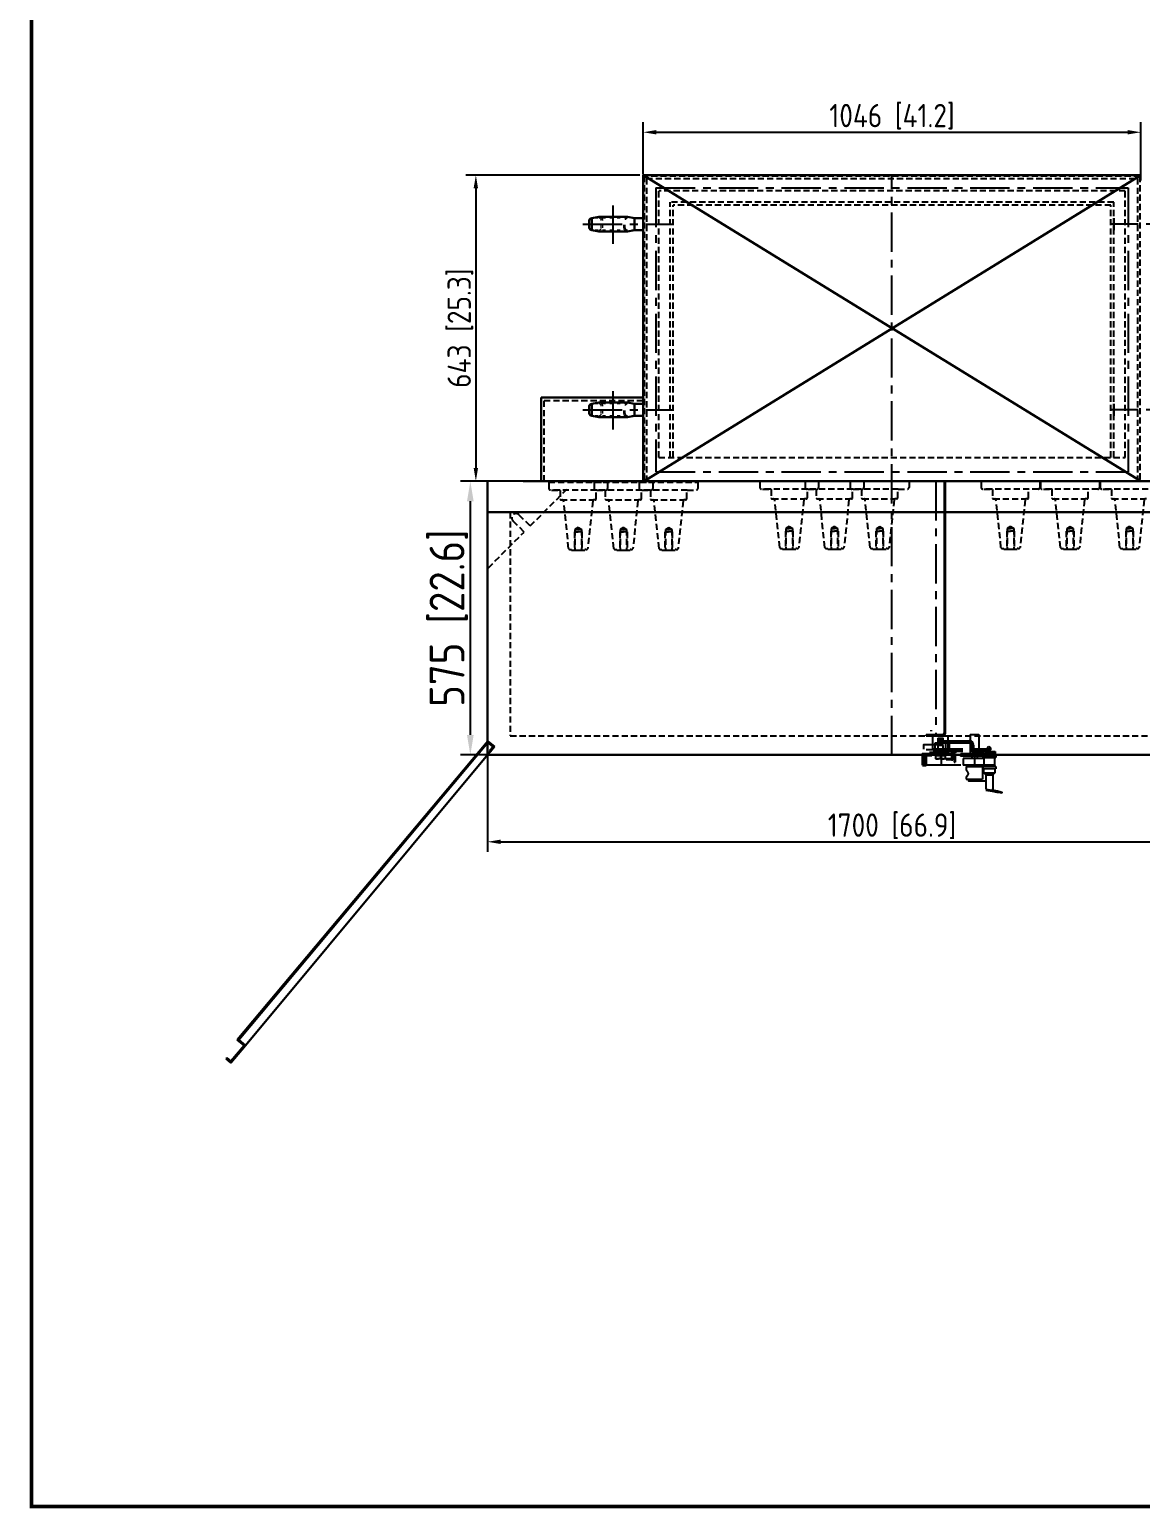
# Model space of a CAD drawing. Header units: millimetres. Extents: x 226184 to 236274, y -181921 to -175474.
# Drawn here: x 226745 to 229079, y -181686 to -178580 of the extents above; entities that cross this region are included whole.
import ezdxf

# ---------------------------------------------------------------- set-up
doc = ezdxf.new("R2010")
doc.units = ezdxf.units.MM
doc.header["$LTSCALE"] = 13
for name, pattern in [('ACAD_ISO02W100', [15, 12, -3]), ('ACAD_ISO03W100', [1.18, 0.47, -0.71]), ('CENTER', [50.8, 31.75, -6.35, 6.35, -6.35]), ('CENTERX2', [101.6, 63.5, -12.7, 12.7, -12.7]), ('DASHED', [0.75, 0.5, -0.25])]:
    doc.linetypes.add(name, pattern=pattern)
doc.layers.get('0').update_dxf_attribs({"color": 1, "linetype": 'CENTER'})
for name, color, linetype in [('1', 4, 'Continuous'), ('4虚线层', 6, 'DASHED'), ('PDF_几何图形', 7, 'Continuous'), ('粗实线', 4, 'Continuous')]:
    doc.layers.add(name, color=color, linetype=linetype)
doc.layers.add('2细实线', color=3, linetype='Continuous', lineweight=20)
doc.layers.add('标注、文本', color=3, linetype='Continuous', lineweight=25)
doc.styles.get("Standard").update_dxf_attribs({"font": 'gbenor.shx', "bigfont": 'gbcbig.shx'})
doc.dimstyles.new('英寸 1-10', dxfattribs={"dimscale": 14, "dimtxt": 3.5, "dimasz": 2, "dimexe": 1.5, "dimexo": 0.5, "dimgap": 0.5, "dimtad": 1, "dimtoh": 1, "dimdec": 1, "dimdsep": 46, "dimtxsty": 'Standard', "dimcen": 2.5, "dimclrd": 3, "dimclre": 3, "dimclrt": 3, "dimadec": 0, "dimazin": 2, "dimtfac": 1, "dimtdec": 1, "dimtmove": 0, "dimatfit": 2, "dimfxl": 1, "dimarcsym": 0})

# ---------------------------------------------------------------- blocks, each defined once
blk = doc.blocks.new('A$C62CB6CE0')
at = {"layer": 'PDF_几何图形'}
for p, q in [((3.7, 101.1), (32.7, 101.1)), ((22.3, 119.3), (54.2, 119.3)), ((22.3, 119.3), (22.3, 89.9)), ((26.9, 104), (26.9, 85.3)), ((33.1, 104), (26.9, 104)), ((33.1, 114.7), (33.1, 104)), ((33.1, 112.2), (33.9, 111.4)), ((43.8, 111.4), (33.1, 111)), ((33.9, 111.4), (33.1, 111)), ((33.1, 111), (33.9, 110.6)), ((43.8, 110.6), (33.1, 110.2)), ((33.9, 110.6), (33.1, 110.2)), ((33.1, 108.5), (33.9, 108.1)), ((33.1, 101.5), (33.9, 101.1)), ((33.1, 98.6), (33.1, 80.4)), ((43, 112.2), (33.9, 111.4)), ((43, 111), (33.9, 110.6)), ((43, 110.2), (33.9, 109.7)), ((43, 109.3), (33.9, 108.9)), ((43, 108.5), (33.9, 108.1)), ((43, 107.7), (33.9, 107.3)), ((43, 106.9), (33.9, 106.4)), ((43, 105.6), (33.9, 105.2)), ((43, 104.8), (33.9, 104.4)), ((43, 104), (33.9, 103.5)), ((43, 103.1), (33.9, 102.7)), ((43, 102.3), (33.9, 101.9)), ((43, 101.5), (33.9, 101.1)), ((43, 101.5), (33.9, 101.1)), ((43, 101.5), (33.9, 101.1)), ((43, 100.7), (33.9, 100.2)), ((43, 99.4), (33.9, 99)), ((43.8, 111.4), (43, 111)), ((43, 111), (43.8, 110.6)), ((43.8, 110.6), (43, 110.2)), ((43.8, 109.7), (43, 109.3)), ((43.8, 108.9), (43, 108.5)), ((43.8, 108.1), (43, 107.7)), ((43.8, 107.3), (43, 106.9)), ((43.8, 106.4), (43, 105.6)), ((43.8, 105.2), (43, 104.8)), ((43.8, 104.4), (43, 104)), ((43.8, 103.5), (43, 103.1)), ((43.8, 102.7), (43, 102.3)), ((43.8, 101.9), (43, 101.5)), ((43.8, 101.1), (43, 100.7)), ((43.8, 100.2), (43, 99.4)), ((49.6, 104), (43.8, 104)), ((43.8, 99), (43.8, 80.4)), ((44.9, 109.3), (44.9, 104.8)), ((44.9, 109.3), (49.5, 109.3)), ((49.5, 104.8), (44.9, 104.8)), ((49.5, 109.3), (99.1, 109.3)), ((49.5, 104.8), (99.1, 104.8)), ((49.6, 104), (49.6, 85.3)), ((54.2, 119.3), (54.2, 89.9)), ((55.3, 104), (55.3, 87.4)), ((55.3, 104), (57.3, 104)), ((57.3, 104), (57.3, 87.4)), ((101.2, 122.2), (101.2, 108.9)), ((101.2, 122.2), (119, 122.2)), ((101.2, 104.4), (101.2, 82)), ((103.7, 100.2), (103.7, 91.1)), ((108.2, 100.2), (108.2, 91.1)), ((119, 122.2), (119, 86.6)), ((0, 82.5), (26.9, 82.5)), ((0, 82.5), (0, 57.6)), ((2.1, 80.4), (26.9, 80.4)), ((2.1, 80.4), (2.1, 55.2)), ((3.7, 57.6), (3.7, 76.7)), ((6.6, 80.4), (6.6, 55.2)), ((65.8, 89.9), (8.7, 89.9)), ((8.7, 77.9), (20.3, 77.9)), ((8.7, 77.9), (8.7, 57.6)), ((15.7, 85.3), (56.7, 85.3)), ((20.3, 80.4), (20.3, 77.9)), ((23.6, 92), (64.5, 92)), ((64.5, 89.9), (23.6, 89.9)), ((23.6, 87.4), (64.5, 87.4)), ((26.9, 80.4), (49.6, 80.4)), ((26.9, 80.4), (26.9, 78.3)), ((26.9, 78.3), (49.6, 78.3)), ((28.1, 78.3), (28.1, 73.4)), ((38.5, 78.3), (38.5, 73.4)), ((43, 82.5), (69.9, 82.5)), ((43, 80.4), (67.8, 80.4)), ((43.4, 71.3), (47.1, 71.3)), ((44.9, 92), (85.9, 92)), ((85.9, 89.9), (44.9, 89.9)), ((44.9, 87.4), (85.9, 87.4)), ((47.6, 71.7), (47.1, 71.3)), ((48.8, 78.3), (48.8, 73.4)), ((49.6, 80.4), (49.6, 78.3)), ((50.7, 71.7), (61.9, 71.7)), ((50.7, 71.7), (50.7, 69.2)), ((64.4, 69.2), (50.7, 69.2)), ((61.9, 85.3), (61.9, 71.7)), ((61.9, 85.3), (61.9, 71.7)), ((72.4, 85.3), (61.9, 85.3)), ((61.9, 69.2), (64.4, 69.2)), ((61.9, 69.2), (64.4, 69.2)), ((64.4, 69.2), (61.9, 69.2)), ((64.4, 87.4), (64.4, 69.2)), ((64.4, 87.4), (64.4, 69.2)), ((65.8, 89.9), (65.8, 87.4)), ((67.8, 80.4), (67.8, 64.3)), ((67.8, 64.3), (69.9, 64.3)), ((69.9, 82.5), (69.9, 64.3)), ((80.9, 82), (80.9, 76.7)), ((80.9, 82), (81.3, 82)), ((81.3, 76.7), (80.9, 76.7)), ((81.3, 82), (81.3, 76.7)), ((130.5, 82), (81.3, 82)), ((130.5, 76.7), (81.3, 76.7)), ((130.1, 72.1), (86.7, 72.1)), ((86.7, 72.1), (86.7, 57.6)), ((101.6, 92), (142.5, 92)), ((142.5, 89.9), (101.6, 89.9)), ((101.6, 87.4), (142.5, 87.4)), ((104.5, 76.7), (104.5, 72.1)), ((110.3, 80.4), (110.3, 55.2)), ((115.7, 76.7), (115.7, 72.1)), ((127.7, 76.7), (127.7, 73.8)), ((127.7, 73.8), (154.9, 73.8)), ((130.1, 73.8), (130.1, 57.6)), ((130.5, 82), (130.5, 76.7)), ((130.5, 82), (131.8, 82)), ((131.8, 76.7), (130.5, 76.7)), ((131.8, 82), (131.8, 76.7)), ((151.6, 82), (131.8, 82)), ((151.6, 76.7), (131.8, 76.7)), ((135.5, 84.1), (135.5, 78.3)), ((146.3, 84.1), (146.3, 78.3)), ((151.6, 82), (151.6, 76.7)), ((152.5, 73.8), (152.5, 57.6)), ((153.7, 86.6), (153.7, 82)), ((153.7, 76.7), (154.9, 76.7)), ((154.9, 76.7), (154.9, 73.8)), ((23.2, 57.6), (3.7, 57.6)), ((60, 57.6), (19, 57.6)), ((40.1, 57.6), (38, 57.6)), ((81.3, 57.6), (40.4, 57.6)), ((130.1, 57.6), (86.7, 57.6)), ((92.5, 55.2), (92.5, 46.5)), ((92.5, 55.2), (126.8, 55.2)), ((92.5, 46.5), (93.3, 46.5)), ((92.5, 33.7), (92.5, 28.3)), ((93.3, 33.7), (92.5, 33.7)), ((138, 57.6), (97, 57.6)), ((103.7, 57.6), (103.7, 55.2)), ((116.5, 57.6), (116.5, 55.2)), ((126.8, 55.2), (126.8, 28.3)), ((129.3, 47.3), (126.8, 47.3)), ((127.7, 55.2), (127.7, 49.8)), ((141.3, 55.2), (127.7, 55.2)), ((141.3, 49.8), (127.7, 49.8)), ((129.3, 41.9), (152.9, 41.9)), ((141.3, 57.6), (130.1, 57.6)), ((132.2, 57.6), (132.2, 55.2)), ((133.9, 37.4), (141.3, 37.4)), ((152.5, 57.6), (141.3, 57.6)), ((154.9, 55.2), (141.3, 55.2)), ((154.9, 49.8), (141.3, 49.8)), ((141.3, 37.4), (148.7, 37.4)), ((150.4, 57.6), (150.4, 55.2)), ((152.9, 49), (152.9, 41.9)), ((152.9, 41.5), (152.9, 41.9)), ((154.9, 55.2), (154.9, 49.8)), ((92.5, 28.3), (126.8, 28.3)), ((133.9, 29.1), (133.9, 7.2)), ((148.7, 29.1), (148.7, 7.2))]:
    blk.add_line(p, q, dxfattribs=at)
for points in [[(3.7, 91.6), (3.7, 101.1), (4.1, 100.7)], [(33.1, 114.7), (43.8, 114.7), (43.8, 104)], [(33.1, 112.2), (43, 112.2), (43.8, 111.4)], [(43, 110.2), (43.8, 109.7), (33.1, 109.3)], [(33.1, 110.2), (33.9, 109.7), (33.1, 109.3)], [(43, 109.3), (43.8, 108.9), (33.1, 108.5)], [(33.1, 109.3), (33.9, 108.9), (33.1, 108.5)], [(43, 108.5), (43.8, 108.1), (33.1, 107.7)], [(43, 108.5), (33.9, 108.1), (33.1, 107.7)], [(43, 107.7), (43.8, 107.3), (33.1, 106.9)], [(33.1, 107.7), (33.9, 107.3), (33.1, 106.9)], [(43, 106.9), (43.8, 106.4), (33.1, 105.6)], [(33.1, 106.9), (33.9, 106.4), (33.1, 105.6)], [(43, 105.6), (43.8, 105.2), (33.1, 104.8)], [(33.1, 105.6), (33.9, 105.2), (33.1, 104.8)], [(43, 104.8), (43.8, 104.4), (33.1, 104)], [(33.1, 104.8), (33.9, 104.4), (33.1, 104)], [(43, 104), (43.8, 103.5), (33.1, 103.1)], [(33.1, 104), (33.9, 103.5), (33.1, 103.1)], [(43, 103.1), (43.8, 102.7), (33.1, 102.3)], [(33.1, 103.1), (33.9, 102.7), (33.1, 102.3)], [(43, 102.3), (43.8, 101.9), (33.1, 101.5)], [(33.1, 102.3), (33.9, 101.9), (33.1, 101.5)], [(43, 101.5), (43.8, 101.1), (33.1, 100.7)], [(43, 101.5), (33.9, 101.1), (33.1, 100.7)], [(43, 100.7), (43.8, 100.2), (33.1, 99.4)], [(33.1, 100.7), (33.9, 100.2), (33.1, 99.4)], [(43, 99.4), (43.8, 99), (33.1, 98.6)], [(33.1, 99.4), (33.9, 99), (33.1, 98.6)], [(40.1, 93.6), (40.1, 57.6), (40.5, 57.2)], [(108.2, 100.2), (100.4, 109.3), (99.1, 109.3)], [(103.7, 100.2), (103.7, 101.5), (103.3, 101.9), (103.3, 102.3), (102.8, 103.1), (102.4, 103.5), (102, 104), (101.6, 104.4), (100.8, 104.4), (100.4, 104.8), (99.1, 104.8)], [(28.1, 73.4), (28.5, 72.9), (28.9, 72.5), (29.4, 72.5), (29.8, 72.1), (30.2, 72.1), (30.6, 71.7), (31.4, 71.7), (31.8, 71.3), (33.1, 71.3)], [(28.1, 73.4), (28.1, 72.9), (28.5, 72.5), (28.5, 72.1), (28.9, 72.1), (28.9, 71.7), (29.4, 71.7)], [(28.9, 71.7), (29.8, 71.3), (33.1, 71.3)], [(43.4, 71.3), (33.1, 71.3), (34.7, 71.3), (35.2, 71.7), (36, 71.7), (36.4, 72.1), (36.8, 72.1), (37.2, 72.5), (37.6, 72.5), (38, 72.9), (38.5, 73.4)], [(38.5, 73.4), (38.9, 72.9), (39.7, 72.1), (40.1, 72.1), (40.9, 71.7), (41.8, 71.7), (42.2, 71.3), (43.4, 71.3)], [(43.4, 71.3), (45.1, 71.3), (45.5, 71.7), (46.3, 71.7), (46.7, 72.1), (47.1, 72.1), (47.6, 72.5), (48, 72.5), (48.4, 72.9), (48.8, 73.4)], [(47.6, 71.7), (47.6, 72.1), (48, 72.1), (48, 72.5), (48.4, 72.5), (48.4, 72.9), (48.8, 73.4)], [(103.7, 91.1), (111.5, 82), (112.8, 82)], [(108.2, 91.1), (108.2, 89.9), (109, 89.1), (109, 88.2), (109.5, 87.8), (109.9, 87.4), (110.7, 87.4), (111.1, 87), (111.5, 86.6), (112.8, 86.6), (153.7, 86.6)], [(151.6, 82), (153.7, 82), (153.7, 76.7), (151.6, 76.7)], [(93.3, 46.5), (94.2, 46.1), (95, 44.8), (96.2, 43.2), (97, 39.9), (96.2, 36.5), (95, 34.9), (94.2, 34.1), (93.3, 33.7)], [(130.5, 49.8), (129.7, 49.8), (129.7, 49.4), (129.3, 49), (129.3, 41.9), (129.7, 41.9), (129.7, 41.5), (133.9, 37.4), (133.9, 29.1)], [(152.9, 41.5), (148.7, 37.4), (148.7, 29.1)], [(152.9, 49), (152.9, 49.8), (152.1, 49.8)], [(97.9, 28.3), (97.9, 24.6), (133.9, 24.6)], [(133.9, 7.2), (148.3, 5.5), (148.7, 7.2)]]:
    blk.add_lwpolyline(points, dxfattribs=at)
blk.add_lwpolyline([(25.6, 85.3), (50.9, 85.3), (50.9, 82.5), (25.6, 82.5)], close=True, dxfattribs=at)
for points in [[(108.2, 101.5), (106.4, 106.8), (105.9, 107.6), (100.4, 109.3)], [(140.5, 96.1), (138.4, 96.1), (136.7, 94.4), (136.7, 92.4)], [(144.6, 92.4), (144.6, 94.4), (142.5, 96.1), (140.5, 96.1)], [(103.7, 89.9), (104.6, 86), (107.7, 83), (111.5, 82)], [(136.7, 92.4), (136.7, 90.3), (138.4, 88.2), (140.5, 88.2)], [(140.5, 88.2), (142.5, 88.2), (144.6, 90.3), (144.6, 92.4)], [(134.3, 5.5), (171.8, -1.9), (181.4, -1.8), (148.3, 5.5)]]:
    blk.add_open_spline(points, degree=3, dxfattribs=at)
blk = doc.blocks.new('*D36')
at = {"layer": '2细实线', "color": 3, "linetype": 'ByBlock', "lineweight": -2}
for p, q in [((227706.8, -179999.2), (227706.8, -180307.3)), ((229406.8, -179999.2), (229406.8, -180307.3)), ((227734.8, -180286.3), (229378.8, -180286.3))]:
    blk.add_line(p, q, dxfattribs=at)
at = {"layer": '2细实线', "color": 3, "linetype": 'ByBlock'}
for points in [[(227734.8, -180281.7), (227734.8, -180291), (227706.8, -180286.3)], [(229378.8, -180281.7), (229378.8, -180291), (229406.8, -180286.3)]]:
    blk.add_solid(points, dxfattribs=at)
at = {"layer": 'Defpoints', "color": 0, "linetype": 'ByBlock'}
for p in [(227706.8, -179992.2), (229406.8, -179992.2), (229406.8, -180286.3)]:
    blk.add_point(p, dxfattribs=at)
at = {"layer": '2细实线', "color": 3, "linetype": 'ByBlock', "insert": (228556.8, -180253.8), "char_height": 49, "attachment_point": 5}
blk.add_mtext('1700 [66.9]', dxfattribs=at)
blk = doc.blocks.new('*D45')
at = {"layer": '2细实线', "color": 3, "linetype": 'ByBlock', "lineweight": -2}
for p, q in [((227774.8, -179529), (227649.8, -179529)), ((227670.8, -180062), (227670.8, -179571)), ((227909.7, -180104), (227649.8, -180104))]:
    blk.add_line(p, q, dxfattribs=at)
at = {"layer": '2细实线', "color": 3, "linetype": 'ByBlock'}
for points in [[(227663.8, -179571), (227677.8, -179571), (227670.8, -179529)], [(227663.8, -180062), (227677.8, -180062), (227670.8, -180104)]]:
    blk.add_solid(points, dxfattribs=at)
at = {"layer": 'Defpoints', "color": 0, "linetype": 'ByBlock'}
for p in [(227670.8, -179529), (227781.8, -179529), (227916.7, -180104)]:
    blk.add_point(p, dxfattribs=at)
at = {"layer": '2细实线', "color": 3, "linetype": 'ByBlock', "insert": (227625.5, -179816.5), "char_height": 73.5, "attachment_point": 5, "rotation": 90}
blk.add_mtext('575 [22.6]', dxfattribs=at)
blk = doc.blocks.new('*D67')
at = {"layer": '2细实线', "color": 3, "linetype": 'ByBlock', "lineweight": -2}
for p, q in [((228026.8, -178886), (227661.4, -178886)), ((227682.4, -178914), (227682.4, -179501)), ((228025.7, -179529), (227661.4, -179529))]:
    blk.add_line(p, q, dxfattribs=at)
at = {"layer": '2细实线', "color": 3, "linetype": 'ByBlock'}
for points in [[(227677.7, -178914), (227687, -178914), (227682.4, -178886)], [(227677.7, -179501), (227687, -179501), (227682.4, -179529)]]:
    blk.add_solid(points, dxfattribs=at)
at = {"layer": 'Defpoints', "color": 0, "linetype": 'ByBlock'}
for p in [(228033.8, -178886), (227682.4, -179529), (228032.7, -179529)]:
    blk.add_point(p, dxfattribs=at)
at = {"layer": '2细实线', "color": 3, "linetype": 'ByBlock', "insert": (227649.9, -179207.5), "char_height": 49, "attachment_point": 5, "rotation": 90}
blk.add_mtext('643 [25.3]', dxfattribs=at)
blk = doc.blocks.new('*D68')
at = {"layer": '2细实线', "color": 3, "linetype": 'ByBlock', "lineweight": -2}
for p, q in [((228033.8, -178885), (228033.8, -178775.1)), ((229079.8, -178897.5), (229079.8, -178775.1)), ((228061.8, -178796.1), (229051.8, -178796.1))]:
    blk.add_line(p, q, dxfattribs=at)
at = {"layer": '2细实线', "color": 3, "linetype": 'ByBlock'}
for points in [[(228061.8, -178791.4), (228061.8, -178800.7), (228033.8, -178796.1)], [(229051.8, -178791.4), (229051.8, -178800.7), (229079.8, -178796.1)]]:
    blk.add_solid(points, dxfattribs=at)
at = {"layer": 'Defpoints', "color": 0, "linetype": 'ByBlock'}
for p in [(229079.8, -178796.1), (228033.8, -178892), (229079.8, -178904.5)]:
    blk.add_point(p, dxfattribs=at)
at = {"layer": '2细实线', "color": 3, "linetype": 'ByBlock', "insert": (228556.8, -178763.5), "char_height": 49, "attachment_point": 5}
blk.add_mtext('1046 [41.2]', dxfattribs=at)

msp = doc.modelspace()

# ---------------------------------------------------------------- linework, layer by layer
at = {"color": 7, "linetype": 'ByBlock', "lineweight": 30}
for p, q in [((229022.769, -178976.481), (229022.769, -179001.481)), ((229022.769, -179366.481), (229022.769, -179391.481)), ((227706.769, -179528.981), (227706.769, -179593.981)), ((227706.769, -179528.981), (227706.769, -180103.981)), ((227781.769, -179528.981), (229406.769, -179528.981)), ((229131.769, -179528.981), (227981.769, -179528.981)), ((227706.769, -179593.981), (229406.769, -179593.981)), ((227706.769, -180103.981), (229406.769, -180103.981))]:
    msp.add_line(p, q, dxfattribs=at)
at = {"layer": '1', "color": 1, "linetype": 'CENTERX2', "lineweight": -3, "ltscale": 0.1}
for p, q in [((228556.769, -180103.981), (228556.769, -178885.981)), ((228060.769, -178912.981), (229052.769, -178912.981)), ((228060.769, -178912.981), (228060.769, -179508.981)), ((229052.769, -178912.981), (229052.769, -179508.981)), ((227970.778, -179030.317), (227970.778, -178949.624)), ((227907.157, -178988.981), (228095.769, -178988.981)), ((229206.382, -178988.981), (229017.769, -178988.981)), ((227970.778, -179420.317), (227970.778, -179339.624)), ((227907.157, -179378.981), (228095.769, -179378.981)), ((229206.382, -179378.981), (229017.769, -179378.981)), ((228060.769, -179508.981), (229052.769, -179508.981)), ((228648.769, -179528.981), (228648.769, -180063.981))]:
    msp.add_line(p, q, dxfattribs=at)
at = {"layer": '1', "const_width": 7.598}
msp.add_lwpolyline([(226748.469, -181682.674), (235084.11, -181682.674), (235084.11, -175691.431), (226748.469, -175691.431), (226748.469, -181682.674)], dxfattribs=at)
at = {"layer": '4虚线层', "ltscale": 2}
for p, q in [((229077.769, -178887.981), (228035.769, -178887.981)), ((228035.769, -178887.981), (228035.769, -179528.981)), ((228040.769, -178892.981), (229072.769, -178892.981)), ((228040.769, -178892.981), (228040.769, -179528.981)), ((229072.769, -178892.981), (229072.769, -179528.981)), ((229077.769, -178887.981), (229077.769, -179528.981)), ((228066.769, -179478.981), (228066.769, -178918.981)), ((229046.769, -178918.981), (228066.769, -178918.981)), ((229046.769, -179478.981), (229046.769, -178918.981)), ((228090.769, -179478.981), (228090.769, -178942.981)), ((229022.769, -178942.981), (228090.769, -178942.981)), ((228096.769, -179478.981), (228096.769, -178948.981)), ((229016.769, -178948.981), (228096.769, -178948.981)), ((229016.769, -179478.981), (229016.769, -178948.981)), ((229022.769, -179478.981), (229022.769, -178942.981)), ((227825.769, -179528.981), (227825.769, -179359.291)), ((227825.769, -179359.291), (228033.769, -179359.291)), ((228066.769, -179478.981), (229046.769, -179478.981)), ((228279.076, -179528.981), (228279.076, -179542.525)), ((228279.076, -179528.981), (228402.546, -179528.981)), ((228374.076, -179528.981), (228374.076, -179542.525)), ((228374.076, -179528.981), (228497.546, -179528.981)), ((228402.546, -179528.981), (228402.546, -179542.525)), ((228469.065, -179528.981), (228469.065, -179542.525)), ((228469.065, -179528.981), (228592.534, -179528.981)), ((228497.546, -179528.981), (228497.546, -179542.525)), ((228592.534, -179528.981), (228592.534, -179542.525)), ((228744.065, -179528.981), (228744.065, -179542.525)), ((228867.534, -179528.981), (228867.534, -179542.525)), ((228869.065, -179528.981), (228869.065, -179542.525)), ((228992.534, -179528.981), (228992.534, -179542.525)), ((228994.065, -179528.981), (228994.065, -179542.525)), ((227796.489, -179622.973), (227873.48, -179545.981)), ((227835.631, -179531.023), (227835.631, -179544.566)), ((227835.631, -179531.023), (227959.1, -179531.023)), ((227936.447, -179547.542), (227838.607, -179547.542)), ((227841.417, -179547.542), (227861.094, -179547.542)), ((227859.256, -179548.575), (227859.256, -179566.005)), ((227930.631, -179531.023), (227930.631, -179544.566)), ((227930.631, -179531.023), (228054.1, -179531.023)), ((228031.447, -179547.542), (227933.607, -179547.542)), ((227935.475, -179566.005), (227935.475, -179548.575)), ((227936.417, -179547.542), (227956.094, -179547.542)), ((227936.447, -179547.542), (227956.124, -179547.542)), ((227954.256, -179548.575), (227954.256, -179566.005)), ((227959.1, -179531.023), (227959.1, -179544.566)), ((228025.631, -179531.023), (228025.631, -179544.566)), ((228025.631, -179531.023), (228149.1, -179531.023)), ((228126.447, -179547.542), (228028.607, -179547.542)), ((228030.475, -179566.005), (228030.475, -179548.575)), ((228031.417, -179547.542), (228051.094, -179547.542)), ((228031.447, -179547.542), (228051.124, -179547.542)), ((228049.256, -179548.575), (228049.256, -179566.005)), ((228054.1, -179531.023), (228054.1, -179544.566)), ((228125.475, -179566.005), (228125.475, -179548.575)), ((228126.447, -179547.542), (228146.124, -179547.542)), ((228149.1, -179531.023), (228149.1, -179544.566)), ((228379.892, -179545.5), (228282.052, -179545.5)), ((228284.862, -179545.5), (228304.539, -179545.5)), ((228302.701, -179546.533), (228302.701, -179563.963)), ((228474.892, -179545.5), (228377.052, -179545.5)), ((228378.921, -179563.963), (228378.921, -179546.533)), ((228379.862, -179545.5), (228399.539, -179545.5)), ((228379.892, -179545.5), (228399.57, -179545.5)), ((228397.701, -179546.533), (228397.701, -179563.963)), ((228569.881, -179545.5), (228472.041, -179545.5)), ((228473.921, -179563.963), (228473.921, -179546.533)), ((228474.851, -179545.5), (228494.528, -179545.5)), ((228474.892, -179545.5), (228494.57, -179545.5)), ((228492.69, -179546.533), (228492.69, -179563.963)), ((228568.909, -179563.963), (228568.909, -179546.533)), ((228569.881, -179545.5), (228589.559, -179545.5)), ((228864.559, -179545.5), (228747.041, -179545.5)), ((228749.851, -179545.5), (228769.528, -179545.5)), ((228767.69, -179546.533), (228767.69, -179563.963)), ((228843.909, -179563.963), (228843.909, -179546.533)), ((228989.559, -179545.5), (228872.041, -179545.5)), ((228874.851, -179545.5), (228894.528, -179545.5)), ((228892.69, -179546.533), (228892.69, -179563.963)), ((228968.909, -179563.963), (228968.909, -179546.533)), ((229114.559, -179545.5), (228997.041, -179545.5)), ((228999.851, -179545.5), (229019.528, -179545.5)), ((229017.69, -179546.533), (229017.69, -179563.963)), ((227861.564, -179568.252), (227930.131, -179568.252)), ((227956.564, -179568.252), (228025.131, -179568.252)), ((228051.564, -179568.252), (228120.131, -179568.252)), ((228305.009, -179566.21), (228373.576, -179566.21)), ((228400.009, -179566.21), (228468.576, -179566.21)), ((228494.998, -179566.21), (228563.565, -179566.21)), ((228769.998, -179566.21), (228838.565, -179566.21)), ((228894.998, -179566.21), (228963.565, -179566.21)), ((229019.998, -179566.21), (229088.565, -179566.21)), ((227754.769, -179593.981), (227754.769, -180063.981)), ((227783.761, -179635.701), (227760.426, -179612.366)), ((227796.489, -179622.973), (227773.154, -179599.638)), ((227708.769, -179710.692), (227783.761, -179635.701)), ((227889.622, -179635.665), (227889.622, -179673.562)), ((227889.622, -179635.665), (227897.335, -179635.665)), ((227890.594, -179630.26), (227890.594, -179672.287)), ((227905.109, -179635.665), (227897.335, -179635.665)), ((227904.077, -179630.26), (227904.077, -179672.287)), ((227905.109, -179635.665), (227905.109, -179673.562)), ((227984.622, -179635.665), (227984.622, -179673.562)), ((227984.622, -179635.665), (227992.335, -179635.665)), ((227985.594, -179630.26), (227985.594, -179672.287)), ((228000.109, -179635.665), (227992.335, -179635.665)), ((227999.077, -179630.26), (227999.077, -179672.287)), ((228000.109, -179635.665), (228000.109, -179673.562)), ((228079.622, -179635.665), (228079.622, -179673.562)), ((228079.622, -179635.665), (228087.335, -179635.665)), ((228080.594, -179630.26), (228080.594, -179672.287)), ((228095.109, -179635.665), (228087.335, -179635.665)), ((228094.077, -179630.26), (228094.077, -179672.287)), ((228095.109, -179635.665), (228095.109, -179673.562)), ((228333.068, -179633.623), (228333.068, -179671.52)), ((228333.068, -179633.623), (228340.781, -179633.623)), ((228334.039, -179628.218), (228334.039, -179670.245)), ((228348.554, -179633.623), (228340.781, -179633.623)), ((228347.522, -179628.218), (228347.522, -179670.245)), ((228348.554, -179633.623), (228348.554, -179671.52)), ((228428.068, -179633.623), (228428.068, -179671.52)), ((228428.068, -179633.623), (228435.781, -179633.623)), ((228429.039, -179628.218), (228429.039, -179670.245)), ((228443.554, -179633.623), (228435.781, -179633.623)), ((228442.522, -179628.218), (228442.522, -179670.245)), ((228443.554, -179633.623), (228443.554, -179671.52)), ((228523.056, -179633.623), (228523.056, -179671.52)), ((228523.056, -179633.623), (228530.769, -179633.623)), ((228524.028, -179628.218), (228524.028, -179670.245)), ((228538.543, -179633.623), (228530.769, -179633.623)), ((228537.511, -179628.218), (228537.511, -179670.245)), ((228538.543, -179633.623), (228538.543, -179671.52)), ((228798.056, -179633.623), (228798.056, -179671.52)), ((228798.056, -179633.623), (228805.769, -179633.623)), ((228799.028, -179628.218), (228799.028, -179670.245)), ((228813.543, -179633.623), (228805.769, -179633.623)), ((228812.511, -179628.218), (228812.511, -179670.245)), ((228813.543, -179633.623), (228813.543, -179671.52)), ((228923.056, -179633.623), (228923.056, -179671.52)), ((228923.056, -179633.623), (228930.769, -179633.623)), ((228924.028, -179628.218), (228924.028, -179670.245)), ((228938.543, -179633.623), (228930.769, -179633.623)), ((228937.511, -179628.218), (228937.511, -179670.245)), ((228938.543, -179633.623), (228938.543, -179671.52)), ((229048.056, -179633.623), (229048.056, -179671.52)), ((229048.056, -179633.623), (229055.769, -179633.623)), ((229049.028, -179628.218), (229049.028, -179670.245)), ((229063.543, -179633.623), (229055.769, -179633.623)), ((229062.511, -179628.218), (229062.511, -179670.245)), ((229063.543, -179633.623), (229063.543, -179671.52)), ((227879.601, -179672.287), (227883.367, -179672.287)), ((227883.367, -179673.562), (227883.367, -179672.287)), ((227890.594, -179672.287), (227889.622, -179673.562)), ((227890.594, -179673.562), (227904.077, -179673.562)), ((227904.077, -179672.287), (227905.109, -179673.562)), ((227913.247, -179672.287), (227911.364, -179672.287)), ((227913.247, -179672.287), (227915.069, -179672.287)), ((227974.601, -179672.287), (227978.367, -179672.287)), ((227978.367, -179673.562), (227978.367, -179672.287)), ((227985.594, -179672.287), (227984.622, -179673.562)), ((227985.594, -179673.562), (227999.077, -179673.562)), ((227999.077, -179672.287), (228000.109, -179673.562)), ((228008.247, -179672.287), (228006.364, -179672.287)), ((228008.247, -179672.287), (228010.069, -179672.287)), ((228069.601, -179672.287), (228073.367, -179672.287)), ((228073.367, -179673.562), (228073.367, -179672.287)), ((228080.594, -179672.287), (228079.622, -179673.562)), ((228080.594, -179673.562), (228094.077, -179673.562)), ((228094.077, -179672.287), (228095.109, -179673.562)), ((228103.247, -179672.287), (228101.364, -179672.287)), ((228103.247, -179672.287), (228105.069, -179672.287)), ((228323.047, -179670.245), (228326.812, -179670.245)), ((228326.812, -179671.52), (228326.812, -179670.245)), ((228334.039, -179670.245), (228333.068, -179671.52)), ((228334.039, -179671.52), (228347.522, -179671.52)), ((228347.522, -179670.245), (228348.554, -179671.52)), ((228356.692, -179670.245), (228354.81, -179670.245)), ((228356.692, -179670.245), (228358.514, -179670.245)), ((228418.047, -179670.245), (228421.812, -179670.245)), ((228421.812, -179671.52), (228421.812, -179670.245)), ((228429.039, -179670.245), (228428.068, -179671.52)), ((228429.039, -179671.52), (228442.522, -179671.52)), ((228442.522, -179670.245), (228443.554, -179671.52)), ((228451.692, -179670.245), (228449.81, -179670.245)), ((228451.692, -179670.245), (228453.514, -179670.245)), ((228513.036, -179670.245), (228516.801, -179670.245)), ((228516.801, -179671.52), (228516.801, -179670.245)), ((228524.028, -179670.245), (228523.056, -179671.52)), ((228524.028, -179671.52), (228537.511, -179671.52)), ((228537.511, -179670.245), (228538.543, -179671.52)), ((228546.681, -179670.245), (228544.799, -179670.245)), ((228546.681, -179670.245), (228548.503, -179670.245)), ((228788.036, -179670.245), (228791.801, -179670.245)), ((228791.801, -179671.52), (228791.801, -179670.245)), ((228799.028, -179670.245), (228798.056, -179671.52)), ((228799.028, -179671.52), (228812.511, -179671.52)), ((228812.511, -179670.245), (228813.543, -179671.52)), ((228821.681, -179670.245), (228819.799, -179670.245)), ((228821.681, -179670.245), (228823.503, -179670.245)), ((228913.036, -179670.245), (228916.801, -179670.245)), ((228916.801, -179671.52), (228916.801, -179670.245)), ((228924.028, -179670.245), (228923.056, -179671.52)), ((228924.028, -179671.52), (228937.511, -179671.52)), ((228937.511, -179670.245), (228938.543, -179671.52)), ((228946.681, -179670.245), (228944.799, -179670.245)), ((228946.681, -179670.245), (228948.503, -179670.245)), ((229038.036, -179670.245), (229041.801, -179670.245)), ((229041.801, -179671.52), (229041.801, -179670.245)), ((229049.028, -179670.245), (229048.056, -179671.52)), ((229049.028, -179671.52), (229062.511, -179671.52)), ((229062.511, -179670.245), (229063.543, -179671.52)), ((229071.681, -179670.245), (229069.799, -179670.245)), ((229071.681, -179670.245), (229073.503, -179670.245)), ((227754.769, -180063.981), (229358.75, -180063.981))]:
    msp.add_line(p, q, dxfattribs=at)
for points in [[(227835.631, -179544.566), (227835.692, -179545.295), (227835.995, -179546.024), (227836.481, -179546.692), (227837.089, -179547.117), (227837.817, -179547.421), (227838.607, -179547.542)], [(227859.256, -179548.575), (227859.134, -179548.028), (227858.77, -179547.664), (227858.224, -179547.542)], [(227930.631, -179544.566), (227930.692, -179545.295), (227930.995, -179546.024), (227931.481, -179546.692), (227932.089, -179547.117), (227932.817, -179547.421), (227933.607, -179547.542)], [(227936.447, -179547.542), (227935.961, -179547.664), (227935.597, -179548.028), (227935.475, -179548.575)], [(227954.256, -179548.575), (227954.134, -179548.028), (227953.77, -179547.664), (227953.224, -179547.542)], [(227956.124, -179547.542), (227956.853, -179547.421), (227957.582, -179547.117), (227958.25, -179546.692), (227958.675, -179546.024), (227958.979, -179545.295), (227959.1, -179544.566)], [(228025.631, -179544.566), (228025.692, -179545.295), (228025.995, -179546.024), (228026.481, -179546.692), (228027.089, -179547.117), (228027.817, -179547.421), (228028.607, -179547.542)], [(228031.447, -179547.542), (228030.961, -179547.664), (228030.597, -179548.028), (228030.475, -179548.575)], [(228049.256, -179548.575), (228049.134, -179548.028), (228048.77, -179547.664), (228048.224, -179547.542)], [(228051.124, -179547.542), (228051.853, -179547.421), (228052.582, -179547.117), (228053.25, -179546.692), (228053.675, -179546.024), (228053.979, -179545.295), (228054.1, -179544.566)], [(228126.447, -179547.542), (228125.961, -179547.664), (228125.597, -179548.028), (228125.475, -179548.575)], [(228146.124, -179547.542), (228146.853, -179547.421), (228147.582, -179547.117), (228148.25, -179546.692), (228148.675, -179546.024), (228148.979, -179545.295), (228149.1, -179544.566)], [(228279.076, -179542.525), (228279.137, -179543.253), (228279.441, -179543.982), (228279.927, -179544.65), (228280.534, -179545.075), (228281.263, -179545.379), (228282.052, -179545.5)], [(228302.701, -179546.533), (228302.58, -179545.986), (228302.215, -179545.622), (228301.669, -179545.5)], [(228374.076, -179542.525), (228374.137, -179543.253), (228374.441, -179543.982), (228374.927, -179544.65), (228375.534, -179545.075), (228376.263, -179545.379), (228377.052, -179545.5)], [(228379.892, -179545.5), (228379.406, -179545.622), (228379.042, -179545.986), (228378.921, -179546.533)], [(228397.701, -179546.533), (228397.58, -179545.986), (228397.215, -179545.622), (228396.669, -179545.5)], [(228399.57, -179545.5), (228400.298, -179545.379), (228401.027, -179545.075), (228401.695, -179544.65), (228402.12, -179543.982), (228402.424, -179543.253), (228402.546, -179542.525)], [(228469.065, -179542.525), (228469.126, -179543.253), (228469.43, -179543.982), (228469.916, -179544.65), (228470.523, -179545.075), (228471.252, -179545.379), (228472.041, -179545.5)], [(228474.892, -179545.5), (228474.406, -179545.622), (228474.042, -179545.986), (228473.921, -179546.533)], [(228492.69, -179546.533), (228492.569, -179545.986), (228492.204, -179545.622), (228491.658, -179545.5)], [(228494.57, -179545.5), (228495.298, -179545.379), (228496.027, -179545.075), (228496.695, -179544.65), (228497.12, -179543.982), (228497.424, -179543.253), (228497.546, -179542.525)], [(228569.881, -179545.5), (228569.395, -179545.622), (228569.031, -179545.986), (228568.909, -179546.533)], [(228589.559, -179545.5), (228590.287, -179545.379), (228591.016, -179545.075), (228591.684, -179544.65), (228592.109, -179543.982), (228592.413, -179543.253), (228592.534, -179542.525)], [(228744.065, -179542.525), (228744.126, -179543.253), (228744.43, -179543.982), (228744.916, -179544.65), (228745.523, -179545.075), (228746.252, -179545.379), (228747.041, -179545.5)], [(228767.69, -179546.533), (228767.569, -179545.986), (228767.204, -179545.622), (228766.658, -179545.5)], [(228844.881, -179545.5), (228844.395, -179545.622), (228844.031, -179545.986), (228843.909, -179546.533)], [(228864.559, -179545.5), (228865.287, -179545.379), (228866.016, -179545.075), (228866.684, -179544.65), (228867.109, -179543.982), (228867.413, -179543.253), (228867.534, -179542.525)], [(228869.065, -179542.525), (228869.126, -179543.253), (228869.43, -179543.982), (228869.916, -179544.65), (228870.523, -179545.075), (228871.252, -179545.379), (228872.041, -179545.5)], [(228892.69, -179546.533), (228892.569, -179545.986), (228892.204, -179545.622), (228891.658, -179545.5)], [(228969.881, -179545.5), (228969.395, -179545.622), (228969.031, -179545.986), (228968.909, -179546.533)], [(228989.559, -179545.5), (228990.287, -179545.379), (228991.016, -179545.075), (228991.684, -179544.65), (228992.109, -179543.982), (228992.413, -179543.253), (228992.534, -179542.525)], [(228994.065, -179542.525), (228994.126, -179543.253), (228994.43, -179543.982), (228994.916, -179544.65), (228995.523, -179545.075), (228996.252, -179545.379), (228997.041, -179545.5)], [(229017.69, -179546.533), (229017.569, -179545.986), (229017.204, -179545.622), (229016.658, -179545.5)], [(227859.256, -179566.005), (227859.377, -179566.673), (227859.681, -179567.341), (227860.167, -179567.827), (227860.835, -179568.131), (227861.564, -179568.252)], [(227877.354, -179670.222), (227866.848, -179570.317), (227866.665, -179569.649), (227866.301, -179569.102), (227865.815, -179568.677), (227865.208, -179568.374), (227864.54, -179568.252)], [(227933.167, -179568.252), (227930.131, -179568.252), (227929.463, -179568.374), (227928.916, -179568.677), (227928.37, -179569.102), (227928.066, -179569.649), (227927.884, -179570.317), (227917.377, -179670.222)], [(227933.167, -179568.252), (227933.896, -179568.131), (227934.504, -179567.827), (227934.989, -179567.341), (227935.354, -179566.673), (227935.475, -179566.005)], [(227954.256, -179566.005), (227954.377, -179566.673), (227954.681, -179567.341), (227955.167, -179567.827), (227955.835, -179568.131), (227956.564, -179568.252)], [(227972.354, -179670.222), (227961.848, -179570.317), (227961.665, -179569.649), (227961.301, -179569.102), (227960.815, -179568.677), (227960.208, -179568.374), (227959.54, -179568.252)], [(228028.167, -179568.252), (228025.131, -179568.252), (228024.463, -179568.374), (228023.916, -179568.677), (228023.37, -179569.102), (228023.066, -179569.649), (228022.884, -179570.317), (228012.377, -179670.222)], [(228028.167, -179568.252), (228028.896, -179568.131), (228029.504, -179567.827), (228029.989, -179567.341), (228030.354, -179566.673), (228030.475, -179566.005)], [(228049.256, -179566.005), (228049.377, -179566.673), (228049.681, -179567.341), (228050.167, -179567.827), (228050.835, -179568.131), (228051.564, -179568.252)], [(228067.354, -179670.222), (228056.848, -179570.317), (228056.665, -179569.649), (228056.301, -179569.102), (228055.815, -179568.677), (228055.208, -179568.374), (228054.54, -179568.252)], [(228123.167, -179568.252), (228120.131, -179568.252), (228119.463, -179568.374), (228118.916, -179568.677), (228118.37, -179569.102), (228118.066, -179569.649), (228117.884, -179570.317), (228107.377, -179670.222)], [(228123.167, -179568.252), (228123.896, -179568.131), (228124.504, -179567.827), (228124.989, -179567.341), (228125.354, -179566.673), (228125.475, -179566.005)], [(228302.701, -179563.963), (228302.823, -179564.631), (228303.126, -179565.299), (228303.612, -179565.785), (228304.28, -179566.089), (228305.009, -179566.21)], [(228320.8, -179668.18), (228310.293, -179568.275), (228310.111, -179567.607), (228309.746, -179567.061), (228309.26, -179566.635), (228308.653, -179566.332), (228307.985, -179566.21)], [(228376.613, -179566.21), (228373.576, -179566.21), (228372.908, -179566.332), (228372.361, -179566.635), (228371.815, -179567.061), (228371.511, -179567.607), (228371.329, -179568.275), (228360.822, -179668.18)], [(228376.613, -179566.21), (228377.342, -179566.089), (228377.949, -179565.785), (228378.435, -179565.299), (228378.799, -179564.631), (228378.921, -179563.963)], [(228397.701, -179563.963), (228397.823, -179564.631), (228398.126, -179565.299), (228398.612, -179565.785), (228399.28, -179566.089), (228400.009, -179566.21)], [(228415.8, -179668.18), (228405.293, -179568.275), (228405.111, -179567.607), (228404.746, -179567.061), (228404.26, -179566.635), (228403.653, -179566.332), (228402.985, -179566.21)], [(228471.613, -179566.21), (228468.576, -179566.21), (228467.908, -179566.332), (228467.361, -179566.635), (228466.815, -179567.061), (228466.511, -179567.607), (228466.329, -179568.275), (228455.822, -179668.18)], [(228471.613, -179566.21), (228472.342, -179566.089), (228472.949, -179565.785), (228473.435, -179565.299), (228473.799, -179564.631), (228473.921, -179563.963)], [(228492.69, -179563.963), (228492.812, -179564.631), (228493.115, -179565.299), (228493.601, -179565.785), (228494.269, -179566.089), (228494.998, -179566.21)], [(228510.788, -179668.18), (228500.282, -179568.275), (228500.1, -179567.607), (228499.735, -179567.061), (228499.249, -179566.635), (228498.642, -179566.332), (228497.974, -179566.21)], [(228566.602, -179566.21), (228563.565, -179566.21), (228562.897, -179566.332), (228562.35, -179566.635), (228561.804, -179567.061), (228561.5, -179567.607), (228561.318, -179568.275), (228550.811, -179668.18)], [(228566.602, -179566.21), (228567.33, -179566.089), (228567.938, -179565.785), (228568.424, -179565.299), (228568.788, -179564.631), (228568.909, -179563.963)], [(228767.69, -179563.963), (228767.812, -179564.631), (228768.115, -179565.299), (228768.601, -179565.785), (228769.269, -179566.089), (228769.998, -179566.21)], [(228785.788, -179668.18), (228775.282, -179568.275), (228775.1, -179567.607), (228774.735, -179567.061), (228774.249, -179566.635), (228773.642, -179566.332), (228772.974, -179566.21)], [(228841.602, -179566.21), (228838.565, -179566.21), (228837.897, -179566.332), (228837.35, -179566.635), (228836.804, -179567.061), (228836.5, -179567.607), (228836.318, -179568.275), (228825.811, -179668.18)], [(228841.602, -179566.21), (228842.33, -179566.089), (228842.938, -179565.785), (228843.424, -179565.299), (228843.788, -179564.631), (228843.909, -179563.963)], [(228892.69, -179563.963), (228892.812, -179564.631), (228893.115, -179565.299), (228893.601, -179565.785), (228894.269, -179566.089), (228894.998, -179566.21)], [(228910.788, -179668.18), (228900.282, -179568.275), (228900.1, -179567.607), (228899.735, -179567.061), (228899.249, -179566.635), (228898.642, -179566.332), (228897.974, -179566.21)], [(228966.602, -179566.21), (228963.565, -179566.21), (228962.897, -179566.332), (228962.35, -179566.635), (228961.804, -179567.061), (228961.5, -179567.607), (228961.318, -179568.275), (228950.811, -179668.18)], [(228966.602, -179566.21), (228967.33, -179566.089), (228967.938, -179565.785), (228968.424, -179565.299), (228968.788, -179564.631), (228968.909, -179563.963)], [(229017.69, -179563.963), (229017.812, -179564.631), (229018.115, -179565.299), (229018.601, -179565.785), (229019.269, -179566.089), (229019.998, -179566.21)], [(229035.788, -179668.18), (229025.282, -179568.275), (229025.1, -179567.607), (229024.735, -179567.061), (229024.249, -179566.635), (229023.642, -179566.332), (229022.974, -179566.21)], [(229091.602, -179566.21), (229088.565, -179566.21), (229087.897, -179566.332), (229087.35, -179566.635), (229086.804, -179567.061), (229086.5, -179567.607), (229086.318, -179568.275), (229075.811, -179668.18)], [(227897.335, -179626.191), (227890.594, -179630.26), (227897.335, -179630.26)], [(227897.335, -179626.191), (227904.077, -179630.26), (227897.335, -179630.26)], [(227992.335, -179626.191), (227985.594, -179630.26), (227992.335, -179630.26)], [(227992.335, -179626.191), (227999.077, -179630.26), (227992.335, -179630.26)], [(228087.335, -179626.191), (228080.594, -179630.26), (228087.335, -179630.26)], [(228087.335, -179626.191), (228094.077, -179630.26), (228087.335, -179630.26)], [(228340.781, -179624.149), (228334.039, -179628.218), (228340.781, -179628.218)], [(228340.781, -179624.149), (228347.522, -179628.218), (228340.781, -179628.218)], [(228435.781, -179624.149), (228429.039, -179628.218), (228435.781, -179628.218)], [(228435.781, -179624.149), (228442.522, -179628.218), (228435.781, -179628.218)], [(228530.769, -179624.149), (228524.028, -179628.218), (228530.769, -179628.218)], [(228530.769, -179624.149), (228537.511, -179628.218), (228530.769, -179628.218)], [(228805.769, -179624.149), (228799.028, -179628.218), (228805.769, -179628.218)], [(228805.769, -179624.149), (228812.511, -179628.218), (228805.769, -179628.218)], [(228930.769, -179624.149), (228924.028, -179628.218), (228930.769, -179628.218)], [(228930.769, -179624.149), (228937.511, -179628.218), (228930.769, -179628.218)], [(229055.769, -179624.149), (229049.028, -179628.218), (229055.769, -179628.218)], [(229055.769, -179624.149), (229062.511, -179628.218), (229055.769, -179628.218)], [(227877.354, -179670.222), (227877.536, -179670.89), (227877.84, -179671.437), (227878.387, -179671.922), (227878.994, -179672.165), (227879.601, -179672.287)], [(227883.367, -179673.562), (227911.364, -179673.562), (227911.364, -179672.287)], [(227915.069, -179672.287), (227915.737, -179672.165), (227916.345, -179671.922), (227916.83, -179671.437), (227917.195, -179670.89), (227917.377, -179670.222)], [(227972.354, -179670.222), (227972.536, -179670.89), (227972.84, -179671.437), (227973.387, -179671.922), (227973.994, -179672.165), (227974.601, -179672.287)], [(227978.367, -179673.562), (228006.364, -179673.562), (228006.364, -179672.287)], [(228010.069, -179672.287), (228010.737, -179672.165), (228011.345, -179671.922), (228011.83, -179671.437), (228012.195, -179670.89), (228012.377, -179670.222)], [(228067.354, -179670.222), (228067.536, -179670.89), (228067.84, -179671.437), (228068.387, -179671.922), (228068.994, -179672.165), (228069.601, -179672.287)], [(228073.367, -179673.562), (228101.364, -179673.562), (228101.364, -179672.287)], [(228105.069, -179672.287), (228105.737, -179672.165), (228106.345, -179671.922), (228106.83, -179671.437), (228107.195, -179670.89), (228107.377, -179670.222)], [(228320.8, -179668.18), (228320.982, -179668.848), (228321.285, -179669.395), (228321.832, -179669.881), (228322.439, -179670.124), (228323.047, -179670.245)], [(228326.812, -179671.52), (228354.81, -179671.52), (228354.81, -179670.245)], [(228358.514, -179670.245), (228359.183, -179670.124), (228359.79, -179669.881), (228360.276, -179669.395), (228360.64, -179668.848), (228360.822, -179668.18)], [(228415.8, -179668.18), (228415.982, -179668.848), (228416.285, -179669.395), (228416.832, -179669.881), (228417.439, -179670.124), (228418.047, -179670.245)], [(228421.812, -179671.52), (228449.81, -179671.52), (228449.81, -179670.245)], [(228453.514, -179670.245), (228454.183, -179670.124), (228454.79, -179669.881), (228455.276, -179669.395), (228455.64, -179668.848), (228455.822, -179668.18)], [(228510.788, -179668.18), (228510.971, -179668.848), (228511.274, -179669.395), (228511.821, -179669.881), (228512.428, -179670.124), (228513.036, -179670.245)], [(228516.801, -179671.52), (228544.799, -179671.52), (228544.799, -179670.245)], [(228548.503, -179670.245), (228549.171, -179670.124), (228549.779, -179669.881), (228550.265, -179669.395), (228550.629, -179668.848), (228550.811, -179668.18)], [(228785.788, -179668.18), (228785.971, -179668.848), (228786.274, -179669.395), (228786.821, -179669.881), (228787.428, -179670.124), (228788.036, -179670.245)], [(228791.801, -179671.52), (228819.799, -179671.52), (228819.799, -179670.245)], [(228823.503, -179670.245), (228824.171, -179670.124), (228824.779, -179669.881), (228825.265, -179669.395), (228825.629, -179668.848), (228825.811, -179668.18)], [(228910.788, -179668.18), (228910.971, -179668.848), (228911.274, -179669.395), (228911.821, -179669.881), (228912.428, -179670.124), (228913.036, -179670.245)], [(228916.801, -179671.52), (228944.799, -179671.52), (228944.799, -179670.245)], [(228948.503, -179670.245), (228949.171, -179670.124), (228949.779, -179669.881), (228950.265, -179669.395), (228950.629, -179668.848), (228950.811, -179668.18)], [(229035.788, -179668.18), (229035.971, -179668.848), (229036.274, -179669.395), (229036.821, -179669.881), (229037.428, -179670.124), (229038.036, -179670.245)], [(229041.801, -179671.52), (229069.799, -179671.52), (229069.799, -179670.245)], [(229073.503, -179670.245), (229074.171, -179670.124), (229074.779, -179669.881), (229075.265, -179669.395), (229075.629, -179668.848), (229075.811, -179668.18)]]:
    msp.add_lwpolyline(points, dxfattribs=at)
msp.add_arc((227766.79, -179606.002), 9, 45, 225, dxfattribs=at)
at = {"layer": 'PDF_几何图形'}
for p, q in [((227707.866, -180074.7), (227181.024, -180702.318)), ((227707.866, -180078.009), (227184.332, -180702.318)), ((227721.514, -180086.28), (227198.393, -180714.311)), ((227707.866, -180074.7), (227721.514, -180086.28)), ((227707.866, -180078.009), (227718.619, -180086.694)), ((227718.619, -180086.694), (227711.175, -180095.379)), ((227721.514, -180086.28), (227712.829, -180097.033)), ((227711.175, -180095.379), (227712.829, -180097.033)), ((227184.332, -180702.318), (227198.393, -180714.311)), ((227159.105, -180739.952), (227157.45, -180742.02)), ((227159.105, -180739.952), (227167.79, -180747.397)), ((227198.393, -180714.311), (227167.79, -180750.705)), ((227157.45, -180742.02), (227167.79, -180750.705))]:
    msp.add_line(p, q, dxfattribs=at)
msp.add_lwpolyline([(227181.024, -180702.318), (227195.498, -180714.311), (227167.79, -180747.397)], dxfattribs=at)
at = {"layer": '标注、文本', "color": 4, "lineweight": 30}
for p, q in [((229079.769, -178885.981), (228033.769, -178885.981)), ((228033.769, -178885.981), (228033.769, -179528.981)), ((228033.769, -178885.981), (229079.769, -179528.981)), ((228035.769, -179528.981), (229079.769, -178885.981)), ((227920.787, -178996.481), (227920.787, -178981.481)), ((227941.028, -178973.481), (227926.028, -178976.481)), ((227926.028, -179001.481), (227926.028, -178976.481)), ((227941.028, -179004.481), (227926.028, -179001.481)), ((227941.028, -178973.481), (228001.028, -178973.481)), ((228016.028, -178976.481), (228001.028, -178973.481)), ((228001.028, -179004.481), (228016.028, -179001.481)), ((228033.769, -178976.481), (228016.028, -178976.481)), ((228016.028, -179001.481), (228016.028, -178976.481)), ((228033.769, -179001.481), (228016.028, -179001.481)), ((227941.028, -179004.481), (228001.028, -179004.481)), ((227819.769, -179528.981), (227819.769, -179353.291)), ((227819.769, -179353.291), (228033.769, -179353.291)), ((227920.787, -179386.481), (227920.787, -179371.481)), ((227941.028, -179363.481), (227926.028, -179366.481)), ((227926.028, -179391.481), (227926.028, -179366.481)), ((227941.028, -179363.481), (228001.028, -179363.481)), ((228016.028, -179366.481), (228001.028, -179363.481)), ((228033.769, -179366.481), (228016.028, -179366.481)), ((228016.028, -179391.481), (228016.028, -179366.481)), ((227941.028, -179394.481), (227926.028, -179391.481)), ((227941.028, -179394.481), (228001.028, -179394.481)), ((228001.028, -179394.481), (228016.028, -179391.481)), ((228033.769, -179391.481), (228016.028, -179391.481))]:
    msp.add_line(p, q, dxfattribs=at)
at = {"layer": '标注、文本', "color": 2, "linetype": 'ACAD_ISO03W100', "lineweight": 18}
for p, q in [((228016.028, -178976.481), (227925.787, -178976.481)), ((228016.028, -179001.481), (227925.787, -179001.481)), ((227946.028, -178996.481), (227946.028, -178981.481)), ((227949.028, -178996.481), (227949.028, -178981.481)), ((227993.028, -178996.481), (227993.028, -178981.481)), ((227996.028, -178996.481), (227996.028, -178981.481)), ((228016.028, -179366.481), (227925.787, -179366.481)), ((227946.028, -179386.481), (227946.028, -179371.481)), ((227949.028, -179386.481), (227949.028, -179371.481)), ((227993.028, -179386.481), (227993.028, -179371.481)), ((227996.028, -179386.481), (227996.028, -179371.481)), ((228016.028, -179391.481), (227925.787, -179391.481))]:
    msp.add_line(p, q, dxfattribs=at)
at = {"layer": '标注、文本', "color": 4, "lineweight": 30}
for centre, start, end in [((227925.787, -178981.481), 90, 180), ((227925.787, -178996.481), 180, 270), ((227925.787, -179371.481), 90, 180), ((227925.787, -179386.481), 180, 270)]:
    msp.add_arc(centre, 5, start, end, dxfattribs=at)
at = {"layer": '标注、文本', "color": 2, "linetype": 'ACAD_ISO03W100', "lineweight": 18}
for centre, radius, start, end in [((227941.028, -178981.481), 8, 0, 90), ((227941.028, -178981.481), 5, 0, 90), ((227941.028, -178996.481), 5, 270, 0), ((227941.028, -178996.481), 8, 270, 0), ((228001.028, -178981.481), 8, 90, 180), ((228001.028, -178996.481), 8, 180, 270), ((228001.028, -178981.481), 5, 90, 180), ((228001.028, -178996.481), 5, 180, 270), ((227941.028, -179371.481), 8, 0, 90), ((227941.028, -179371.481), 5, 0, 90), ((228001.028, -179371.481), 8, 90, 180), ((228001.028, -179371.481), 5, 90, 180), ((227941.028, -179386.481), 5, 270, 0), ((227941.028, -179386.481), 8, 270, 0), ((228001.028, -179386.481), 8, 180, 270), ((228001.028, -179386.481), 5, 180, 270)]:
    msp.add_arc(centre, radius, start, end, dxfattribs=at)
at = {"layer": '粗实线', "lineweight": 30}
for p, q in [((228666.769, -179528.981), (228666.769, -180056.981)), ((228668.769, -179528.981), (228668.769, -180056.981)), ((228638.772, -180051.981), (228638.772, -180053.981)), ((227707.866, -180074.7), (227181.024, -180702.318)), ((227707.866, -180078.009), (227184.332, -180702.318)), ((227721.514, -180086.28), (227198.393, -180714.311)), ((227707.866, -180074.7), (227721.514, -180086.28)), ((227707.866, -180078.009), (227718.619, -180086.694)), ((227718.619, -180086.694), (227711.175, -180095.379)), ((227721.514, -180086.28), (227712.829, -180097.033)), ((228628.769, -180061.981), (228661.769, -180061.981)), ((228628.769, -180061.981), (228628.769, -180063.981)), ((228628.769, -180063.981), (228661.769, -180063.981)), ((227711.175, -180095.379), (227712.829, -180097.033)), ((227184.332, -180702.318), (227198.393, -180714.311)), ((227159.105, -180739.952), (227157.45, -180742.02)), ((227159.105, -180739.952), (227167.79, -180747.397)), ((227198.393, -180714.311), (227167.79, -180750.705)), ((227157.45, -180742.02), (227167.79, -180750.705))]:
    msp.add_line(p, q, dxfattribs=at)
msp.add_lwpolyline([(227181.024, -180702.318), (227195.498, -180714.311), (227167.79, -180747.397)], dxfattribs=at)
for radius in [7, 5]:
    msp.add_arc((228661.769, -180056.981), radius, 270, 0, dxfattribs=at)

# ---------------------------------------------------------------- block references
at = {"color": 2, "linetype": 'ACAD_ISO02W100', "lineweight": 13}
msp.add_blockref('A$C62CB6CE0', (228619.874, -180183.243), dxfattribs=at)

# ---------------------------------------------------------------- dimensions: what is measured, and where the dimension line sits
at = {"layer": '2细实线', "linetype": 'ByBlock'}
for base, p1, p2, picture, middle in [((229079.769, -178796.057), (228033.769, -178892.008), (229079.769, -178904.501), '*D68', (228556.769, -178763.536)), ((229406.769, -180286.337), (227706.769, -179992.208), (229406.769, -179992.208), '*D36', (228556.769, -180253.816))]:
    dim = msp.add_linear_dim(base=base, p1=p1, p2=p2, dimstyle='英寸 1-10', dxfattribs=at)
    dim.commit()
    dim.dimension.update_dxf_attribs({"geometry": picture, "text_midpoint": middle})
dim = msp.add_linear_dim(base=(227682.377, -179528.981), p1=(228033.769, -178885.981), p2=(228032.746, -179528.981), angle=90, dimstyle='英寸 1-10', dxfattribs=at)
dim.commit()
dim.dimension.update_dxf_attribs({"geometry": '*D67', "text_midpoint": (227649.856, -179207.481)})
dim = msp.add_linear_dim(base=(227670.794, -179528.981), p1=(227916.749, -180103.981), p2=(227781.769, -179528.981), angle=90, dimstyle='英寸 1-10', override={"dimtxt": 5.25, "dimasz": 3}, dxfattribs=at)
dim.commit()
dim.dimension.update_dxf_attribs({"geometry": '*D45', "text_midpoint": (227625.513, -179816.481)})

doc.saveas('drawing.dxf')
